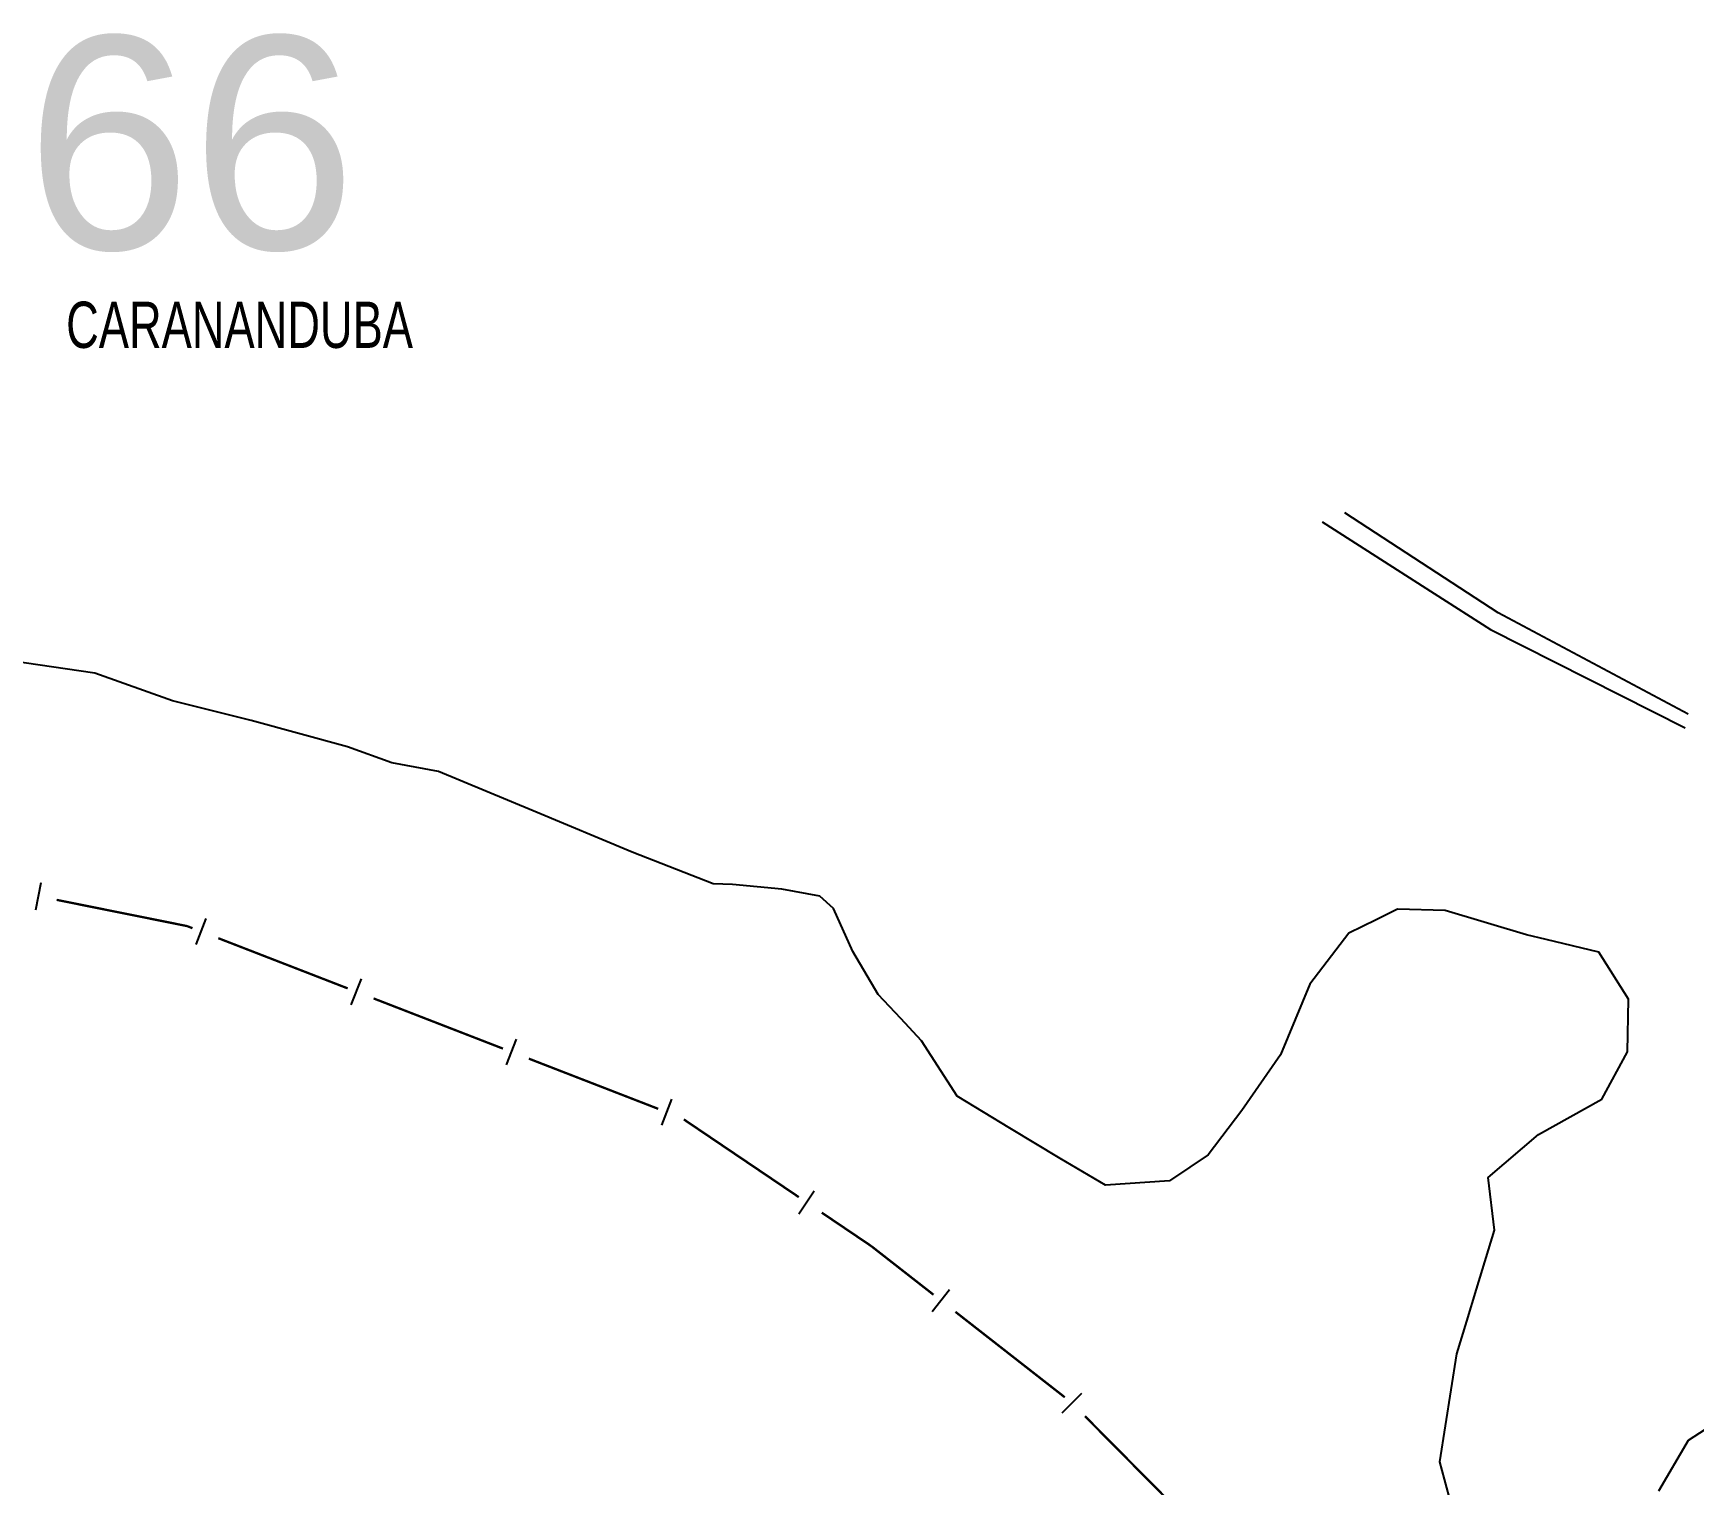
# Model space of a CAD drawing. Extents: x 209193 to 212081, y 4877574 to 4880493.
# Drawn here: x 209452.6 to 209632.1, y 4878220.3 to 4878377.2 of the extents above; entities that cross this region are included whole.
import ezdxf

# ---------------------------------------------------------------- set-up
doc = ezdxf.new("R2010")
doc.units = 0
doc.header["$LTSCALE"] = 1.5
doc.header["$MEASUREMENT"] = 0
for name, color, linetype in [('HD-CURSO-PERENE', 170, 'CONTINUOUS'), ('LM-LIM-SETORES-BAIRROS', 250, 'CONTINUOUS'), ('LM-TXT-LSB', 7, 'CONTINUOUS'), ('SV-ESTIVAS', 7, 'CONTINUOUS')]:
    doc.layers.add(name, color=color, linetype=linetype)
doc.styles.add('ARIAL', font='ARIAL.SHX')
doc.styles.add('SWIS', font='swissko.ttf')

msp = doc.modelspace()

# ---------------------------------------------------------------- linework, layer by layer
at = {"layer": 'HD-CURSO-PERENE', "linetype": 'Continuous'}
for points in [[(209607.409209, 4878212.468023, 2.197405), (209604.656245, 4878222.772049, 2.197405), (209606.473831, 4878234.451703, 2.197405), (209607.55931, 4878237.992114, 2.197405), (209608.61506, 4878241.435557, 2.197405), (209610.534049, 4878247.843417, 2.197405), (209609.855232, 4878253.536677, 2.197405), (209615.309989, 4878258.165778, 2.197405), (209622.169448, 4878262.00336, 2.197405), (209624.920349, 4878267.116654, 2.197405), (209625.042059, 4878272.789533, 2.197405), (209621.814836, 4878277.893415, 2.197405), (209616.129001, 4878279.247081, 2.197405), (209614.026434, 4878279.747654, 2.197405), (209605.233532, 4878282.395715, 2.197405), (209600.080197, 4878282.515987, 2.197405), (209597.77701, 4878281.393036, 2.197405), (209594.790281, 4878279.936815, 2.197405), (209590.590651, 4878274.415384, 2.197405), (209587.402144, 4878266.775827, 2.197405), (209583.2299, 4878260.77979, 2.197405), (209579.602059, 4878255.961301, 2.197405), (209577.632817, 4878254.638022, 2.197405), (209575.438833, 4878253.163724, 2.197405), (209568.487467, 4878252.698935, 2.197405), (209563.595524, 4878255.569344, 2.197405), (209558.176193, 4878258.861507, 2.197405), (209552.480849, 4878262.326995, 2.197405), (209548.598926, 4878268.301674, 2.197405), (209546.378506, 4878270.697794, 2.197405), (209543.946362, 4878273.322391, 2.197405), (209541.196751, 4878277.954258, 2.197405), (209539.122479, 4878282.59001, 2.197405), (209537.615756, 4878283.922367, 2.197405), (209533.534058, 4878284.681796, 2.197405), (209528.178622, 4878285.200706, 2.197405), (209526.102206, 4878285.263721, 2.197405), (209517.330318, 4878288.711505, 2.197405), (209506.627464, 4878293.147681, 2.197405), (209496.400725, 4878297.411684, 2.197405), (209491.370676, 4878298.367853, 2.197405), (209486.582183, 4878300.078831, 2.197405), (209476.162341, 4878302.942418, 2.197405), (209467.67275, 4878305.042609, 2.197405), (209459.277888, 4878308.042676, 2.197405), (209450.166321, 4878309.38955, 2.197405)], [(209652.8898, 4878216.178014, 2.197405), (209649.822045, 4878224.40626, 2.197405), (209646.495021, 4878229.459592, 2.197405), (209636.72211, 4878228.004053, 2.197405), (209634.450841, 4878227.016468, 2.197405), (209631.483969, 4878225.075353, 2.197405), (209628.259578, 4878219.609509, 2.197405)]]:
    msp.add_polyline3d(points, dxfattribs=at)
at = {"layer": 'LM-LIM-SETORES-BAIRROS'}
for points in [[(209452.88443, 4878282.460899), (209453.475574, 4878285.40208)], [(209470.206132, 4878278.717867), (209471.291276, 4878281.514733)], [(209486.987331, 4878272.207003), (209488.072475, 4878275.00387)], [(209503.768531, 4878265.696139), (209504.853674, 4878268.493006)], [(209520.54973, 4878259.185276), (209521.634874, 4878261.982142)], [(209535.342151, 4878249.599062), (209537.02215, 4878252.08454)], [(209549.78418, 4878239.04733), (209551.631266, 4878241.411283)], [(209563.814974, 4878228.079564), (209565.946822, 4878230.190304)]]:
    msp.add_lwpolyline(points, dxfattribs=at)
at = {"layer": 'LM-LIM-SETORES-BAIRROS', "const_width": 0.25}
for points in [[(209455.14079, 4878283.537394), (209468.866304, 4878280.778724)], [(209468.866304, 4878280.778724), (209469.229519, 4878280.705722)], [(209469.229519, 4878280.705722), (209469.816415, 4878280.478015)], [(209472.613281, 4878279.392871), (209486.597614, 4878273.967151)], [(209489.394481, 4878272.882007), (209503.378814, 4878267.456287)], [(209506.17568, 4878266.371143), (209520.160013, 4878260.945423)], [(209522.926266, 4878259.801797), (209535.353657, 4878251.401801)], [(209537.839136, 4878249.721802), (209542.810092, 4878246.361803)], [(209542.810092, 4878246.361803), (209543.173872, 4878246.115915)], [(209543.173872, 4878246.115915), (209549.919739, 4878240.845001)], [(209552.283692, 4878238.997916), (209564.103458, 4878229.762488)], [(209566.288058, 4878227.713702), (209576.84176, 4878217.054463)]]:
    msp.add_lwpolyline(points, dxfattribs=at)
at = {"layer": 'SV-ESTIVAS', "linetype": 'Continuous'}
for points in [[(209591.916523, 4878324.398155, 4.201885), (209604.039711, 4878316.65898, 4.201885), (209610.106366, 4878312.770356, 4.201885), (209631.14862, 4878302.135092, 2.890312)], [(209631.491424, 4878303.611331, 2.840818), (209610.939101, 4878314.586672, 4.201885), (209594.36288, 4878325.386747, 4.028659)]]:
    msp.add_polyline3d(points, dxfattribs=at)

# ---------------------------------------------------------------- texts
at = {"layer": 'LM-TXT-LSB', "style": 'SWIS'}
msp.add_text('66', height=23, dxfattribs=at).set_placement((209451.790511, 4878353.891944))
at = {"layer": 'LM-TXT-LSB', "style": 'ARIAL', "width": 0.7}
msp.add_text('CARANANDUBA', height=5, dxfattribs=at).set_placement((209456.163617, 4878343.208876))

doc.saveas('drawing.dxf')
